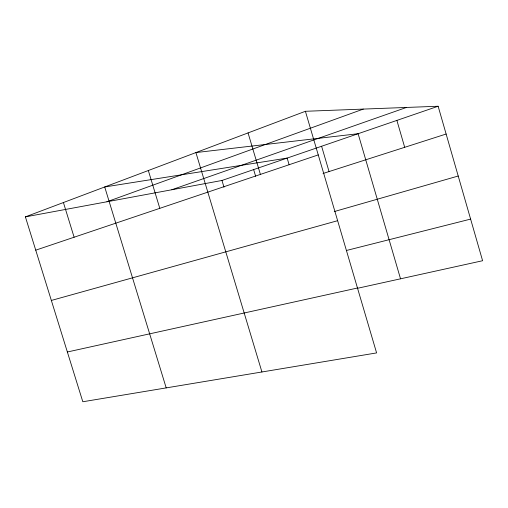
<?xml version="1.0" encoding="UTF-8"?>
<svg xmlns="http://www.w3.org/2000/svg" width="508" height="508" viewBox="0 0 508 508"><rect width="100%" height="100%" fill="white"/><g stroke="black" fill="none" stroke-linecap="round" stroke-linejoin="round"><path stroke-width="0.76" d="M305.403 111.29L376.599 352.914L82.817 401.758L25.4 216.872L305.403 111.29L438.131 106.242L482.6 260.731L357.67 288.258M106.909 201.778L363.309 109.087M171.825 189.751L406.457 107.448M25.4 216.872L221.971 180.467L438.131 106.242M35.738 250.165L318.256 154.902M323.031 173.495L446.126 134.029M334.251 211.569L458.216 176.022M51.352 300.45L337.642 220.688M346.532 250.457L470.618 219.1M67.361 351.993L357.48 288.011M63.417 202.533L74.117 237.223M166.199 387.896L104.712 186.963L287.153 158.083L289.135 164.789M148.33 170.517L159.804 208.331M261.925 371.977L195.917 152.571L358.115 133.718L400.533 278.816M221.971 180.467L223.99 187.204M248.05 132.912L260.407 174.409M253.638 169.589L255.638 176.308M321.602 146.253L329.051 171.564M396.888 120.402L404.692 147.314"/></g></svg>
